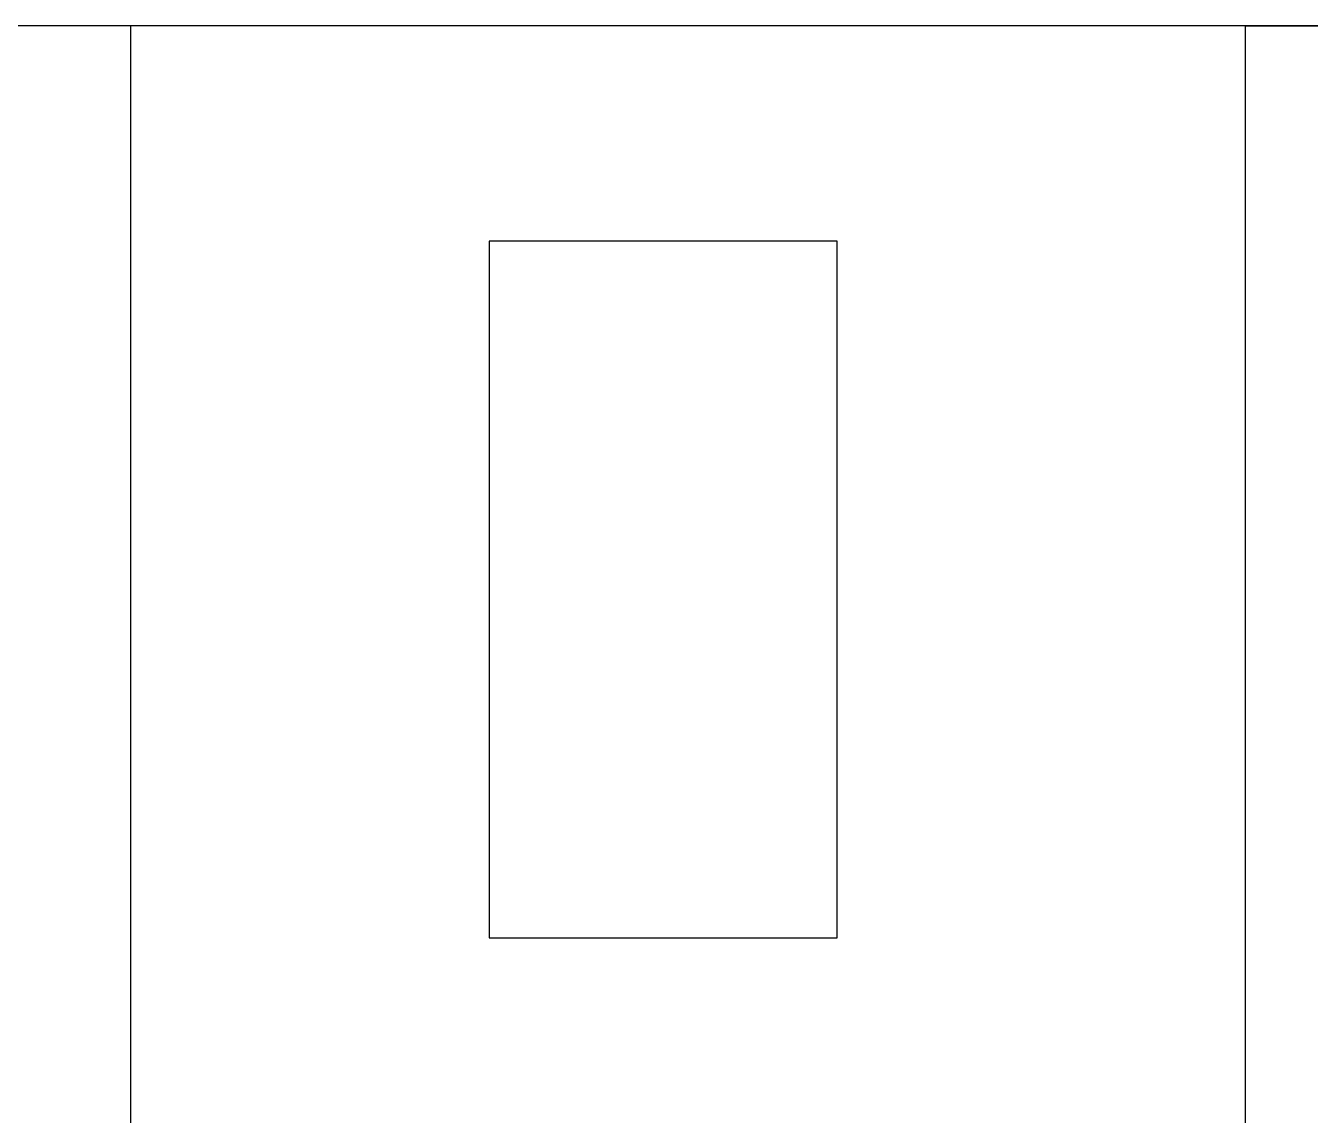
# Model space of a CAD drawing. Extents: x -19 to 297, y 0 to 420.
# Drawn here: x 171.318 to 175.928, y 244.36 to 248.269 of the extents above; entities that cross this region are included whole.
import ezdxf

# ---------------------------------------------------------------- set-up
doc = ezdxf.new("R2010")
doc.units = 0
doc.header["$MEASUREMENT"] = 0
doc.linetypes.add('K5LT_BASIC', pattern=[0])
doc.layers.add('Системный слой', color=7, linetype='Continuous')

# ---------------------------------------------------------------- blocks, each defined once
blk = doc.blocks.new('*U')
at = {"layer": 'Системный слой', "color": 5, "linetype": 'K5LT_BASIC'}
for p, q in [((175.6956, 244.2684), (175.6956, 248.2684)), ((175.6956, 248.2684), (176.1956, 248.2684)), ((174.2307, 247.4963), (172.9807, 247.4963)), ((172.9807, 247.4963), (172.9807, 244.9963)), ((174.2307, 244.9963), (174.2307, 247.4963)), ((172.9807, 244.9963), (174.2307, 244.9963))]:
    blk.add_line(p, q, dxfattribs=at)

msp = doc.modelspace()

# ---------------------------------------------------------------- linework, layer by layer
at = {"layer": 'Системный слой', "color": 5, "linetype": 'K5LT_BASIC'}
for p, q in [((178.6957, 248.2688), (163.6957, 248.2688)), ((171.6956, 234.2684), (171.6956, 248.2688)), ((175.6956, 244.2684), (175.6956, 248.2688))]:
    msp.add_line(p, q, dxfattribs=at)

# ---------------------------------------------------------------- block references
at = {"layer": 'Системный слой'}
msp.add_blockref('*U', (0, 0), dxfattribs=at)
msp.add_blockref('*U', (0, 0), dxfattribs=at)
msp.add_blockref('*U', (0, 0), dxfattribs=at)
msp.add_blockref('*U', (0, 0), dxfattribs=at)
msp.add_blockref('*U', (0, 0), dxfattribs=at)
msp.add_blockref('*U', (0, 0), dxfattribs=at)
msp.add_blockref('*U', (0, 0), dxfattribs=at)
msp.add_blockref('*U', (0, 0), dxfattribs=at)
msp.add_blockref('*U', (0, 0), dxfattribs=at)
msp.add_blockref('*U', (0, 0), dxfattribs=at)
msp.add_blockref('*U', (0, 0), dxfattribs=at)
msp.add_blockref('*U', (0, 0), dxfattribs=at)
msp.add_blockref('*U', (0, 0), dxfattribs=at)
msp.add_blockref('*U', (0, 0), dxfattribs=at)
msp.add_blockref('*U', (0, 0), dxfattribs=at)
msp.add_blockref('*U', (0, 0), dxfattribs=at)
msp.add_blockref('*U', (0, 0), dxfattribs=at)
msp.add_blockref('*U', (0, 0), dxfattribs=at)
msp.add_blockref('*U', (0, 0), dxfattribs=at)
msp.add_blockref('*U', (0, 0), dxfattribs=at)
msp.add_blockref('*U', (0, 0), dxfattribs=at)
msp.add_blockref('*U', (0, 0), dxfattribs=at)
msp.add_blockref('*U', (0, 0), dxfattribs=at)
msp.add_blockref('*U', (0, 0), dxfattribs=at)
msp.add_blockref('*U', (0, 0), dxfattribs=at)
msp.add_blockref('*U', (0, 0), dxfattribs=at)
msp.add_blockref('*U', (0, 0), dxfattribs=at)
msp.add_blockref('*U', (0, 0), dxfattribs=at)
msp.add_blockref('*U', (0, 0), dxfattribs=at)
msp.add_blockref('*U', (0, 0), dxfattribs=at)
msp.add_blockref('*U', (0, 0), dxfattribs=at)
msp.add_blockref('*U', (0, 0), dxfattribs=at)
msp.add_blockref('*U', (0, 0), dxfattribs=at)
msp.add_blockref('*U', (0, 0), dxfattribs=at)
msp.add_blockref('*U', (0, 0), dxfattribs=at)
msp.add_blockref('*U', (0, 0), dxfattribs=at)
msp.add_blockref('*U', (0, 0), dxfattribs=at)
msp.add_blockref('*U', (0, 0), dxfattribs=at)
msp.add_blockref('*U', (0, 0), dxfattribs=at)
msp.add_blockref('*U', (0, 0), dxfattribs=at)
msp.add_blockref('*U', (0, 0), dxfattribs=at)
msp.add_blockref('*U', (0, 0), dxfattribs=at)
msp.add_blockref('*U', (0, 0), dxfattribs=at)
msp.add_blockref('*U', (0, 0), dxfattribs=at)
msp.add_blockref('*U', (0, 0), dxfattribs=at)
msp.add_blockref('*U', (0, 0), dxfattribs=at)
msp.add_blockref('*U', (0, 0), dxfattribs=at)
msp.add_blockref('*U', (0, 0), dxfattribs=at)
msp.add_blockref('*U', (0, 0), dxfattribs=at)
msp.add_blockref('*U', (0, 0), dxfattribs=at)
msp.add_blockref('*U', (0, 0), dxfattribs=at)
msp.add_blockref('*U', (0, 0), dxfattribs=at)
msp.add_blockref('*U', (0, 0), dxfattribs=at)
msp.add_blockref('*U', (0, 0), dxfattribs=at)
msp.add_blockref('*U', (0, 0), dxfattribs=at)
msp.add_blockref('*U', (0, 0), dxfattribs=at)
msp.add_blockref('*U', (0, 0), dxfattribs=at)
msp.add_blockref('*U', (0, 0), dxfattribs=at)
msp.add_blockref('*U', (0, 0), dxfattribs=at)
msp.add_blockref('*U', (0, 0), dxfattribs=at)
msp.add_blockref('*U', (0, 0), dxfattribs=at)
msp.add_blockref('*U', (0, 0), dxfattribs=at)
msp.add_blockref('*U', (0, 0), dxfattribs=at)
msp.add_blockref('*U', (0, 0), dxfattribs=at)
msp.add_blockref('*U', (0, 0), dxfattribs=at)
msp.add_blockref('*U', (0, 0), dxfattribs=at)
msp.add_blockref('*U', (0, 0), dxfattribs=at)
msp.add_blockref('*U', (0, 0), dxfattribs=at)
msp.add_blockref('*U', (0, 0), dxfattribs=at)
msp.add_blockref('*U', (0, 0), dxfattribs=at)
msp.add_blockref('*U', (0, 0), dxfattribs=at)
msp.add_blockref('*U', (0, 0), dxfattribs=at)
msp.add_blockref('*U', (0, 0), dxfattribs=at)
msp.add_blockref('*U', (0, 0), dxfattribs=at)
msp.add_blockref('*U', (0, 0), dxfattribs=at)
msp.add_blockref('*U', (0, 0), dxfattribs=at)
msp.add_blockref('*U', (0, 0), dxfattribs=at)
msp.add_blockref('*U', (0, 0), dxfattribs=at)
msp.add_blockref('*U', (0, 0), dxfattribs=at)
msp.add_blockref('*U', (0, 0), dxfattribs=at)
msp.add_blockref('*U', (0, 0), dxfattribs=at)
msp.add_blockref('*U', (0, 0), dxfattribs=at)
msp.add_blockref('*U', (0, 0), dxfattribs=at)
msp.add_blockref('*U', (0, 0), dxfattribs=at)
msp.add_blockref('*U', (0, 0), dxfattribs=at)
msp.add_blockref('*U', (0, 0), dxfattribs=at)
msp.add_blockref('*U', (0, 0), dxfattribs=at)
msp.add_blockref('*U', (0, 0), dxfattribs=at)
msp.add_blockref('*U', (0, 0), dxfattribs=at)
msp.add_blockref('*U', (0, 0), dxfattribs=at)
msp.add_blockref('*U', (0, 0), dxfattribs=at)
msp.add_blockref('*U', (0, 0), dxfattribs=at)
msp.add_blockref('*U', (0, 0), dxfattribs=at)
msp.add_blockref('*U', (0, 0), dxfattribs=at)
msp.add_blockref('*U', (0, 0), dxfattribs=at)
msp.add_blockref('*U', (0, 0), dxfattribs=at)
msp.add_blockref('*U', (0, 0), dxfattribs=at)
msp.add_blockref('*U', (0, 0), dxfattribs=at)
msp.add_blockref('*U', (0, 0), dxfattribs=at)
msp.add_blockref('*U', (0, 0), dxfattribs=at)
msp.add_blockref('*U', (0, 0), dxfattribs=at)
msp.add_blockref('*U', (0, 0), dxfattribs=at)
msp.add_blockref('*U', (0, 0), dxfattribs=at)
msp.add_blockref('*U', (0, 0), dxfattribs=at)
msp.add_blockref('*U', (0, 0), dxfattribs=at)
msp.add_blockref('*U', (0, 0), dxfattribs=at)
msp.add_blockref('*U', (0, 0), dxfattribs=at)
msp.add_blockref('*U', (0, 0), dxfattribs=at)
msp.add_blockref('*U', (0, 0), dxfattribs=at)
msp.add_blockref('*U', (0, 0), dxfattribs=at)
msp.add_blockref('*U', (0, 0), dxfattribs=at)
msp.add_blockref('*U', (0, 0), dxfattribs=at)
msp.add_blockref('*U', (0, 0), dxfattribs=at)
msp.add_blockref('*U', (0, 0), dxfattribs=at)
msp.add_blockref('*U', (0, 0), dxfattribs=at)
msp.add_blockref('*U', (0, 0), dxfattribs=at)
msp.add_blockref('*U', (0, 0), dxfattribs=at)
msp.add_blockref('*U', (0, 0), dxfattribs=at)
msp.add_blockref('*U', (0, 0), dxfattribs=at)
msp.add_blockref('*U', (0, 0), dxfattribs=at)
msp.add_blockref('*U', (0, 0), dxfattribs=at)
msp.add_blockref('*U', (0, 0), dxfattribs=at)
msp.add_blockref('*U', (0, 0), dxfattribs=at)
msp.add_blockref('*U', (0, 0), dxfattribs=at)
msp.add_blockref('*U', (0, 0), dxfattribs=at)
msp.add_blockref('*U', (0, 0), dxfattribs=at)
msp.add_blockref('*U', (0, 0), dxfattribs=at)
msp.add_blockref('*U', (0, 0), dxfattribs=at)
msp.add_blockref('*U', (0, 0), dxfattribs=at)
msp.add_blockref('*U', (0, 0), dxfattribs=at)
msp.add_blockref('*U', (0, 0), dxfattribs=at)
msp.add_blockref('*U', (0, 0), dxfattribs=at)
msp.add_blockref('*U', (0, 0), dxfattribs=at)
msp.add_blockref('*U', (0, 0), dxfattribs=at)
msp.add_blockref('*U', (0, 0), dxfattribs=at)
msp.add_blockref('*U', (0, 0), dxfattribs=at)
msp.add_blockref('*U', (0, 0), dxfattribs=at)
msp.add_blockref('*U', (0, 0), dxfattribs=at)
msp.add_blockref('*U', (0, 0), dxfattribs=at)
msp.add_blockref('*U', (0, 0), dxfattribs=at)
msp.add_blockref('*U', (0, 0), dxfattribs=at)
msp.add_blockref('*U', (0, 0), dxfattribs=at)
msp.add_blockref('*U', (0, 0), dxfattribs=at)
msp.add_blockref('*U', (0, 0), dxfattribs=at)
msp.add_blockref('*U', (0, 0), dxfattribs=at)
msp.add_blockref('*U', (0, 0), dxfattribs=at)
msp.add_blockref('*U', (0, 0), dxfattribs=at)
msp.add_blockref('*U', (0, 0), dxfattribs=at)
msp.add_blockref('*U', (0, 0), dxfattribs=at)
msp.add_blockref('*U', (0, 0), dxfattribs=at)
msp.add_blockref('*U', (0, 0), dxfattribs=at)
msp.add_blockref('*U', (0, 0), dxfattribs=at)
msp.add_blockref('*U', (0, 0), dxfattribs=at)
msp.add_blockref('*U', (0, 0), dxfattribs=at)
msp.add_blockref('*U', (0, 0), dxfattribs=at)
msp.add_blockref('*U', (0, 0), dxfattribs=at)
msp.add_blockref('*U', (0, 0), dxfattribs=at)
msp.add_blockref('*U', (0, 0), dxfattribs=at)
msp.add_blockref('*U', (0, 0), dxfattribs=at)
msp.add_blockref('*U', (0, 0), dxfattribs=at)
msp.add_blockref('*U', (0, 0), dxfattribs=at)
msp.add_blockref('*U', (0, 0), dxfattribs=at)
msp.add_blockref('*U', (0, 0), dxfattribs=at)
msp.add_blockref('*U', (0, 0), dxfattribs=at)
msp.add_blockref('*U', (0, 0), dxfattribs=at)
msp.add_blockref('*U', (0, 0), dxfattribs=at)
msp.add_blockref('*U', (0, 0), dxfattribs=at)
msp.add_blockref('*U', (0, 0), dxfattribs=at)
msp.add_blockref('*U', (0, 0), dxfattribs=at)
msp.add_blockref('*U', (0, 0), dxfattribs=at)
msp.add_blockref('*U', (0, 0), dxfattribs=at)
msp.add_blockref('*U', (0, 0), dxfattribs=at)
msp.add_blockref('*U', (0, 0), dxfattribs=at)
msp.add_blockref('*U', (0, 0), dxfattribs=at)
msp.add_blockref('*U', (0, 0), dxfattribs=at)
msp.add_blockref('*U', (0, 0), dxfattribs=at)
msp.add_blockref('*U', (0, 0), dxfattribs=at)
msp.add_blockref('*U', (0, 0), dxfattribs=at)
msp.add_blockref('*U', (0, 0), dxfattribs=at)
msp.add_blockref('*U', (0, 0), dxfattribs=at)
msp.add_blockref('*U', (0, 0), dxfattribs=at)
msp.add_blockref('*U', (0, 0), dxfattribs=at)
msp.add_blockref('*U', (0, 0), dxfattribs=at)
msp.add_blockref('*U', (0, 0), dxfattribs=at)
msp.add_blockref('*U', (0, 0), dxfattribs=at)
msp.add_blockref('*U', (0, 0), dxfattribs=at)
msp.add_blockref('*U', (0, 0), dxfattribs=at)
msp.add_blockref('*U', (0, 0), dxfattribs=at)
msp.add_blockref('*U', (0, 0), dxfattribs=at)
msp.add_blockref('*U', (0, 0), dxfattribs=at)
msp.add_blockref('*U', (0, 0), dxfattribs=at)
msp.add_blockref('*U', (0, 0), dxfattribs=at)
msp.add_blockref('*U', (0, 0), dxfattribs=at)
msp.add_blockref('*U', (0, 0), dxfattribs=at)
msp.add_blockref('*U', (0, 0), dxfattribs=at)
msp.add_blockref('*U', (0, 0), dxfattribs=at)
msp.add_blockref('*U', (0, 0), dxfattribs=at)
msp.add_blockref('*U', (0, 0), dxfattribs=at)
msp.add_blockref('*U', (0, 0), dxfattribs=at)
msp.add_blockref('*U', (0, 0), dxfattribs=at)
msp.add_blockref('*U', (0, 0), dxfattribs=at)
msp.add_blockref('*U', (0, 0), dxfattribs=at)
msp.add_blockref('*U', (0, 0), dxfattribs=at)
msp.add_blockref('*U', (0, 0), dxfattribs=at)
msp.add_blockref('*U', (0, 0), dxfattribs=at)
msp.add_blockref('*U', (0, 0), dxfattribs=at)
msp.add_blockref('*U', (0, 0), dxfattribs=at)
msp.add_blockref('*U', (0, 0), dxfattribs=at)
msp.add_blockref('*U', (0, 0), dxfattribs=at)
msp.add_blockref('*U', (0, 0), dxfattribs=at)
msp.add_blockref('*U', (0, 0), dxfattribs=at)
msp.add_blockref('*U', (0, 0), dxfattribs=at)
msp.add_blockref('*U', (0, 0), dxfattribs=at)
msp.add_blockref('*U', (0, 0), dxfattribs=at)
msp.add_blockref('*U', (0, 0), dxfattribs=at)
msp.add_blockref('*U', (0, 0), dxfattribs=at)
msp.add_blockref('*U', (0, 0), dxfattribs=at)
msp.add_blockref('*U', (0, 0), dxfattribs=at)
msp.add_blockref('*U', (0, 0), dxfattribs=at)
msp.add_blockref('*U', (0, 0), dxfattribs=at)
msp.add_blockref('*U', (0, 0), dxfattribs=at)
msp.add_blockref('*U', (0, 0), dxfattribs=at)
msp.add_blockref('*U', (0, 0), dxfattribs=at)
msp.add_blockref('*U', (0, 0), dxfattribs=at)
msp.add_blockref('*U', (0, 0), dxfattribs=at)
msp.add_blockref('*U', (0, 0), dxfattribs=at)
msp.add_blockref('*U', (0, 0), dxfattribs=at)
msp.add_blockref('*U', (0, 0), dxfattribs=at)
msp.add_blockref('*U', (0, 0), dxfattribs=at)
msp.add_blockref('*U', (0, 0), dxfattribs=at)
msp.add_blockref('*U', (0, 0), dxfattribs=at)
msp.add_blockref('*U', (0, 0), dxfattribs=at)
msp.add_blockref('*U', (0, 0), dxfattribs=at)
msp.add_blockref('*U', (0, 0), dxfattribs=at)
msp.add_blockref('*U', (0, 0), dxfattribs=at)
msp.add_blockref('*U', (0, 0), dxfattribs=at)
msp.add_blockref('*U', (0, 0), dxfattribs=at)
msp.add_blockref('*U', (0, 0), dxfattribs=at)
msp.add_blockref('*U', (0, 0), dxfattribs=at)
msp.add_blockref('*U', (0, 0), dxfattribs=at)
msp.add_blockref('*U', (0, 0), dxfattribs=at)
msp.add_blockref('*U', (0, 0), dxfattribs=at)
msp.add_blockref('*U', (0, 0), dxfattribs=at)
msp.add_blockref('*U', (0, 0), dxfattribs=at)
msp.add_blockref('*U', (0, 0), dxfattribs=at)
msp.add_blockref('*U', (0, 0), dxfattribs=at)
msp.add_blockref('*U', (0, 0), dxfattribs=at)
msp.add_blockref('*U', (0, 0), dxfattribs=at)
msp.add_blockref('*U', (0, 0), dxfattribs=at)
msp.add_blockref('*U', (0, 0), dxfattribs=at)
msp.add_blockref('*U', (0, 0), dxfattribs=at)
msp.add_blockref('*U', (0, 0), dxfattribs=at)
msp.add_blockref('*U', (0, 0), dxfattribs=at)
msp.add_blockref('*U', (0, 0), dxfattribs=at)
msp.add_blockref('*U', (0, 0), dxfattribs=at)
msp.add_blockref('*U', (0, 0), dxfattribs=at)
msp.add_blockref('*U', (0, 0), dxfattribs=at)
msp.add_blockref('*U', (0, 0), dxfattribs=at)
msp.add_blockref('*U', (0, 0), dxfattribs=at)
msp.add_blockref('*U', (0, 0), dxfattribs=at)
msp.add_blockref('*U', (0, 0), dxfattribs=at)
msp.add_blockref('*U', (0, 0), dxfattribs=at)
msp.add_blockref('*U', (0, 0), dxfattribs=at)
msp.add_blockref('*U', (0, 0), dxfattribs=at)
msp.add_blockref('*U', (0, 0), dxfattribs=at)
msp.add_blockref('*U', (0, 0), dxfattribs=at)
msp.add_blockref('*U', (0, 0), dxfattribs=at)
msp.add_blockref('*U', (0, 0), dxfattribs=at)
msp.add_blockref('*U', (0, 0), dxfattribs=at)
msp.add_blockref('*U', (0, 0), dxfattribs=at)
msp.add_blockref('*U', (0, 0), dxfattribs=at)
msp.add_blockref('*U', (0, 0), dxfattribs=at)
msp.add_blockref('*U', (0, 0), dxfattribs=at)
msp.add_blockref('*U', (0, 0), dxfattribs=at)
msp.add_blockref('*U', (0, 0), dxfattribs=at)
msp.add_blockref('*U', (0, 0), dxfattribs=at)
msp.add_blockref('*U', (0, 0), dxfattribs=at)
msp.add_blockref('*U', (0, 0), dxfattribs=at)
msp.add_blockref('*U', (0, 0), dxfattribs=at)
msp.add_blockref('*U', (0, 0), dxfattribs=at)
msp.add_blockref('*U', (0, 0), dxfattribs=at)
msp.add_blockref('*U', (0, 0), dxfattribs=at)
msp.add_blockref('*U', (0, 0), dxfattribs=at)
msp.add_blockref('*U', (0, 0), dxfattribs=at)
msp.add_blockref('*U', (0, 0), dxfattribs=at)
msp.add_blockref('*U', (0, 0), dxfattribs=at)
msp.add_blockref('*U', (0, 0), dxfattribs=at)
msp.add_blockref('*U', (0, 0), dxfattribs=at)
msp.add_blockref('*U', (0, 0), dxfattribs=at)
msp.add_blockref('*U', (0, 0), dxfattribs=at)
msp.add_blockref('*U', (0, 0), dxfattribs=at)
msp.add_blockref('*U', (0, 0), dxfattribs=at)
msp.add_blockref('*U', (0, 0), dxfattribs=at)
msp.add_blockref('*U', (0, 0), dxfattribs=at)
msp.add_blockref('*U', (0, 0), dxfattribs=at)
msp.add_blockref('*U', (0, 0), dxfattribs=at)
msp.add_blockref('*U', (0, 0), dxfattribs=at)
msp.add_blockref('*U', (0, 0), dxfattribs=at)
msp.add_blockref('*U', (0, 0), dxfattribs=at)
msp.add_blockref('*U', (0, 0), dxfattribs=at)
msp.add_blockref('*U', (0, 0), dxfattribs=at)
msp.add_blockref('*U', (0, 0), dxfattribs=at)
msp.add_blockref('*U', (0, 0), dxfattribs=at)
msp.add_blockref('*U', (0, 0), dxfattribs=at)
msp.add_blockref('*U', (0, 0), dxfattribs=at)
msp.add_blockref('*U', (0, 0), dxfattribs=at)
msp.add_blockref('*U', (0, 0), dxfattribs=at)
msp.add_blockref('*U', (0, 0), dxfattribs=at)
msp.add_blockref('*U', (0, 0), dxfattribs=at)
msp.add_blockref('*U', (0, 0), dxfattribs=at)
msp.add_blockref('*U', (0, 0), dxfattribs=at)
msp.add_blockref('*U', (0, 0), dxfattribs=at)
msp.add_blockref('*U', (0, 0), dxfattribs=at)
msp.add_blockref('*U', (0, 0), dxfattribs=at)
msp.add_blockref('*U', (0, 0), dxfattribs=at)
msp.add_blockref('*U', (0, 0), dxfattribs=at)
msp.add_blockref('*U', (0, 0), dxfattribs=at)
msp.add_blockref('*U', (0, 0), dxfattribs=at)
msp.add_blockref('*U', (0, 0), dxfattribs=at)
msp.add_blockref('*U', (0, 0), dxfattribs=at)
msp.add_blockref('*U', (0, 0), dxfattribs=at)
msp.add_blockref('*U', (0, 0), dxfattribs=at)
msp.add_blockref('*U', (0, 0), dxfattribs=at)
msp.add_blockref('*U', (0, 0), dxfattribs=at)
msp.add_blockref('*U', (0, 0), dxfattribs=at)
msp.add_blockref('*U', (0, 0), dxfattribs=at)
msp.add_blockref('*U', (0, 0), dxfattribs=at)
msp.add_blockref('*U', (0, 0), dxfattribs=at)
msp.add_blockref('*U', (0, 0), dxfattribs=at)
msp.add_blockref('*U', (0, 0), dxfattribs=at)
msp.add_blockref('*U', (0, 0), dxfattribs=at)
msp.add_blockref('*U', (0, 0), dxfattribs=at)
msp.add_blockref('*U', (0, 0), dxfattribs=at)
msp.add_blockref('*U', (0, 0), dxfattribs=at)
msp.add_blockref('*U', (0, 0), dxfattribs=at)
msp.add_blockref('*U', (0, 0), dxfattribs=at)
msp.add_blockref('*U', (0, 0), dxfattribs=at)
msp.add_blockref('*U', (0, 0), dxfattribs=at)
msp.add_blockref('*U', (0, 0), dxfattribs=at)
msp.add_blockref('*U', (0, 0), dxfattribs=at)
msp.add_blockref('*U', (0, 0), dxfattribs=at)
msp.add_blockref('*U', (0, 0), dxfattribs=at)
msp.add_blockref('*U', (0, 0), dxfattribs=at)
msp.add_blockref('*U', (0, 0), dxfattribs=at)
msp.add_blockref('*U', (0, 0), dxfattribs=at)
msp.add_blockref('*U', (0, 0), dxfattribs=at)
msp.add_blockref('*U', (0, 0), dxfattribs=at)
msp.add_blockref('*U', (0, 0), dxfattribs=at)
msp.add_blockref('*U', (0, 0), dxfattribs=at)
msp.add_blockref('*U', (0, 0), dxfattribs=at)
msp.add_blockref('*U', (0, 0), dxfattribs=at)
msp.add_blockref('*U', (0, 0), dxfattribs=at)
msp.add_blockref('*U', (0, 0), dxfattribs=at)
msp.add_blockref('*U', (0, 0), dxfattribs=at)
msp.add_blockref('*U', (0, 0), dxfattribs=at)
msp.add_blockref('*U', (0, 0), dxfattribs=at)
msp.add_blockref('*U', (0, 0), dxfattribs=at)
msp.add_blockref('*U', (0, 0), dxfattribs=at)
msp.add_blockref('*U', (0, 0), dxfattribs=at)
msp.add_blockref('*U', (0, 0), dxfattribs=at)
msp.add_blockref('*U', (0, 0), dxfattribs=at)
msp.add_blockref('*U', (0, 0), dxfattribs=at)
msp.add_blockref('*U', (0, 0), dxfattribs=at)
msp.add_blockref('*U', (0, 0), dxfattribs=at)
msp.add_blockref('*U', (0, 0), dxfattribs=at)
msp.add_blockref('*U', (0, 0), dxfattribs=at)
msp.add_blockref('*U', (0, 0), dxfattribs=at)
msp.add_blockref('*U', (0, 0), dxfattribs=at)
msp.add_blockref('*U', (0, 0), dxfattribs=at)
msp.add_blockref('*U', (0, 0), dxfattribs=at)
msp.add_blockref('*U', (0, 0), dxfattribs=at)
msp.add_blockref('*U', (0, 0), dxfattribs=at)
msp.add_blockref('*U', (0, 0), dxfattribs=at)
msp.add_blockref('*U', (0, 0), dxfattribs=at)
msp.add_blockref('*U', (0, 0), dxfattribs=at)
msp.add_blockref('*U', (0, 0), dxfattribs=at)
msp.add_blockref('*U', (0, 0), dxfattribs=at)
msp.add_blockref('*U', (0, 0), dxfattribs=at)
msp.add_blockref('*U', (0, 0), dxfattribs=at)
msp.add_blockref('*U', (0, 0), dxfattribs=at)
msp.add_blockref('*U', (0, 0), dxfattribs=at)
msp.add_blockref('*U', (0, 0), dxfattribs=at)
msp.add_blockref('*U', (0, 0), dxfattribs=at)
msp.add_blockref('*U', (0, 0), dxfattribs=at)
msp.add_blockref('*U', (0, 0), dxfattribs=at)
msp.add_blockref('*U', (0, 0), dxfattribs=at)
msp.add_blockref('*U', (0, 0), dxfattribs=at)
msp.add_blockref('*U', (0, 0), dxfattribs=at)
msp.add_blockref('*U', (0, 0), dxfattribs=at)
msp.add_blockref('*U', (0, 0), dxfattribs=at)
msp.add_blockref('*U', (0, 0), dxfattribs=at)
msp.add_blockref('*U', (0, 0), dxfattribs=at)
msp.add_blockref('*U', (0, 0), dxfattribs=at)
msp.add_blockref('*U', (0, 0), dxfattribs=at)
msp.add_blockref('*U', (0, 0), dxfattribs=at)
msp.add_blockref('*U', (0, 0), dxfattribs=at)
msp.add_blockref('*U', (0, 0), dxfattribs=at)
msp.add_blockref('*U', (0, 0), dxfattribs=at)
msp.add_blockref('*U', (0, 0), dxfattribs=at)
msp.add_blockref('*U', (0, 0), dxfattribs=at)
msp.add_blockref('*U', (0, 0), dxfattribs=at)
msp.add_blockref('*U', (0, 0), dxfattribs=at)
msp.add_blockref('*U', (0, 0), dxfattribs=at)
msp.add_blockref('*U', (0, 0), dxfattribs=at)
msp.add_blockref('*U', (0, 0), dxfattribs=at)
msp.add_blockref('*U', (0, 0), dxfattribs=at)
msp.add_blockref('*U', (0, 0), dxfattribs=at)
msp.add_blockref('*U', (0, 0), dxfattribs=at)
msp.add_blockref('*U', (0, 0), dxfattribs=at)
msp.add_blockref('*U', (0, 0), dxfattribs=at)
msp.add_blockref('*U', (0, 0), dxfattribs=at)
msp.add_blockref('*U', (0, 0), dxfattribs=at)
msp.add_blockref('*U', (0, 0), dxfattribs=at)
msp.add_blockref('*U', (0, 0), dxfattribs=at)
msp.add_blockref('*U', (0, 0), dxfattribs=at)
msp.add_blockref('*U', (0, 0), dxfattribs=at)
msp.add_blockref('*U', (0, 0), dxfattribs=at)
msp.add_blockref('*U', (0, 0), dxfattribs=at)
msp.add_blockref('*U', (0, 0), dxfattribs=at)
msp.add_blockref('*U', (0, 0), dxfattribs=at)
msp.add_blockref('*U', (0, 0), dxfattribs=at)
msp.add_blockref('*U', (0, 0), dxfattribs=at)
msp.add_blockref('*U', (0, 0), dxfattribs=at)
msp.add_blockref('*U', (0, 0), dxfattribs=at)
msp.add_blockref('*U', (0, 0), dxfattribs=at)
msp.add_blockref('*U', (0, 0), dxfattribs=at)
msp.add_blockref('*U', (0, 0), dxfattribs=at)
msp.add_blockref('*U', (0, 0), dxfattribs=at)
msp.add_blockref('*U', (0, 0), dxfattribs=at)
msp.add_blockref('*U', (0, 0), dxfattribs=at)
msp.add_blockref('*U', (0, 0), dxfattribs=at)
msp.add_blockref('*U', (0, 0), dxfattribs=at)
msp.add_blockref('*U', (0, 0), dxfattribs=at)
msp.add_blockref('*U', (0, 0), dxfattribs=at)
msp.add_blockref('*U', (0, 0), dxfattribs=at)
msp.add_blockref('*U', (0, 0), dxfattribs=at)
msp.add_blockref('*U', (0, 0), dxfattribs=at)
msp.add_blockref('*U', (0, 0), dxfattribs=at)
msp.add_blockref('*U', (0, 0), dxfattribs=at)
msp.add_blockref('*U', (0, 0), dxfattribs=at)
msp.add_blockref('*U', (0, 0), dxfattribs=at)
msp.add_blockref('*U', (0, 0), dxfattribs=at)
msp.add_blockref('*U', (0, 0), dxfattribs=at)
msp.add_blockref('*U', (0, 0), dxfattribs=at)
msp.add_blockref('*U', (0, 0), dxfattribs=at)
msp.add_blockref('*U', (0, 0), dxfattribs=at)
msp.add_blockref('*U', (0, 0), dxfattribs=at)
msp.add_blockref('*U', (0, 0), dxfattribs=at)
msp.add_blockref('*U', (0, 0), dxfattribs=at)
msp.add_blockref('*U', (0, 0), dxfattribs=at)

doc.saveas('drawing.dxf')
